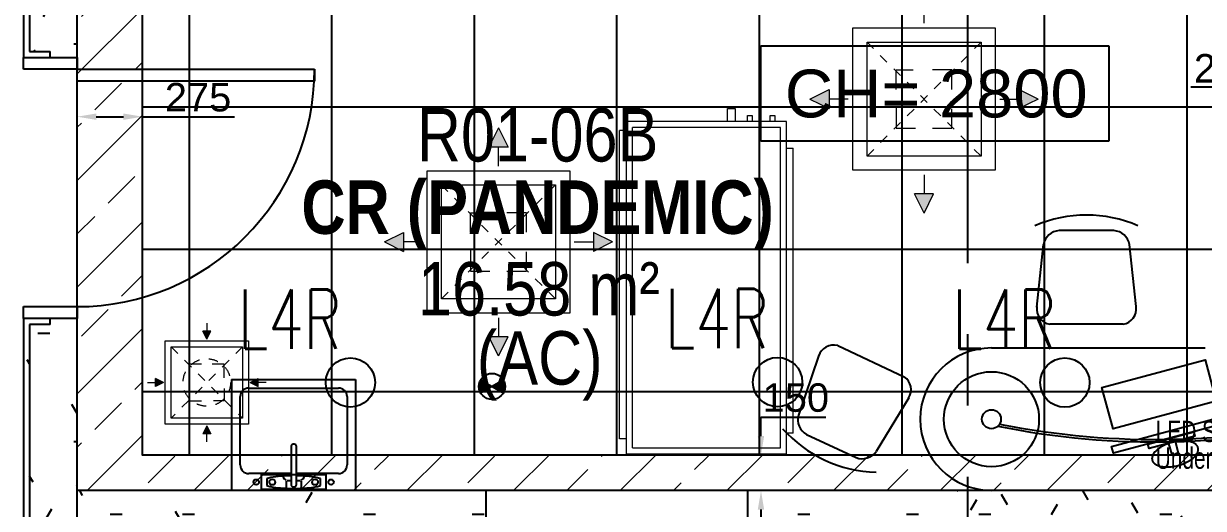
# Model space of a CAD drawing. Header units: millimetres. Extents: x -92759 to 184353, y -15225 to 86714.
# Drawn here: x -64508 to -59541, y 34466 to 36509 of the extents above; entities that cross this region are included whole.
import ezdxf

# ---------------------------------------------------------------- set-up
doc = ezdxf.new("R2010")
doc.units = ezdxf.units.MM
for name, pattern in [('Aligning Line', [3.2004, 1.6002, -1.6002]), ('HIDDEN', [0.375, 0.25, -0.125]), ('IDA - Grid Line', [2100, 1200, -300, 300, -300])]:
    doc.linetypes.add(name, pattern=pattern)
doc.layers.get('Defpoints').update_dxf_attribs({"color": 8})
for name, color, linetype in [('0-1', 9, 'Continuous'), ('0-Motion Sensor', 1, 'Continuous'), ('A-_DOOR----_E', 8, 'Continuous'), ('A-_ROOMNAME_A', 8, 'Continuous'), ('A-_WALL----_E', 8, 'Continuous'), ('A-_WALL----_H', 8, 'Continuous'), ('A-_WALL----_H-1', 9, 'Continuous'), ('A-_WALLPRTN_E', 8, 'Continuous'), ('A-PATT-CONC', 8, 'Continuous'), ('AAG_Dimension', 7, 'Continuous'), ('E-_LITG _ CKT -DB', 1, 'HIDDEN'), ('E-legend', 1, 'Continuous'), ('HF', 7, 'Continuous'), ('HF Text', 7, 'Continuous'), ('M-ACMV_FCU', 5, 'Continuous')]:
    doc.layers.add(name, color=color, linetype=linetype)
for name, color, linetype, true_color in [('1599_FURN_RHH_BLK8 _NEW__1ST STY_dwg _2_-1', 7, 'Continuous', 0xaaaaaa), ('A-_DETA----_E-6', 7, 'Continuous', 0x969696), ('A-_FURN--3', 7, 'Continuous', 0xaaaaaa), ('A-_FURN--4', 7, 'Continuous', 0xaaaaaa), ('S-_ANOTGRID_E-1', 9, 'IDA - Grid Line', 0x808080)]:
    doc.layers.add(name, color=color, linetype=linetype, true_color=true_color)
for name, color, linetype, lineweight in [('HFI 9MM FPB', 94, 'Continuous', 5), ('M-ACMV_FCU--PFCU', 86, 'Continuous', 25), ('M-ACMV_SAD', 5, 'Continuous', 18), ('M-ACMV_SAG', 5, 'Continuous', 25)]:
    doc.layers.add(name, color=color, linetype=linetype, lineweight=lineweight)
doc.layers.add('M-ACMV_EAG', color=7, linetype='Continuous', lineweight=25, true_color=0x999900)
doc.styles.add('Arial', font='arial.ttf')
doc.styles.add('Arial Narrow_2', font='ARIALN.TTF', dxfattribs={"height": 225})
doc.styles.add('Arial Narrow_B_1', font='ARIALNB.TTF', dxfattribs={"height": 300})
doc.styles.add('Arial_4', font='arial.ttf', dxfattribs={"height": 1.8})
doc.styles.add('Simplex', font='simplex_.ttf', dxfattribs={"width": 0.7, "height": 450})
doc.styles.get("Standard").update_dxf_attribs({"font": 'arial.ttf'})
doc.dimstyles.get("Standard").update_dxf_attribs({"dimtxt": 0.18, "dimasz": 0.18, "dimexe": 0.18, "dimexo": 0.0625, "dimgap": 0.09, "dimtad": 0, "dimtih": 1, "dimtoh": 1, "dimdec": 4, "dimzin": 0, "dimdsep": 46, "dimtxsty": 'Standard', "dimcen": 0.09, "dimadec": 0, "dimazin": 0, "dimtfac": 1, "dimtdec": 4, "dimtofl": 0, "dimtmove": 0, "dimatfit": 3, "dimfxl": 1, "dimtolj": 1, "dimtzin": 0, "dimarcsym": 0})
pattern_1 = [(0, (-11870.95, 40538.29), (609.6, 152.4), [50.292, -406.908, 50.292, -406.908, -2438.4]), (0, (-11870.95, 40538.29), (609.6, 152.4), [-914.4, 50.292, -864.108, 50.292, -406.908, -1066.8]), (0, (-11870.95, 40538.29), (609.6, 152.4), [-2286, 50.292, -254.508, 50.292, -711.708]), (120, (-11642.35, 40614.49), (-436.78227, 451.7291), [50.292, -406.908, 50.292, -406.908, -2438.4]), (120, (-11642.35, 40614.49), (-436.78227, 451.7291), [-914.4, 50.292, -864.108, 50.292, -406.908, -1066.8]), (120, (-11642.35, 40614.49), (-436.78227, 451.7291), [-2286, 50.292, -254.508, 50.292, -711.708]), (240, (-11566.15, 40919.29), (-172.81773, -604.1291), [50.292, -406.908, 50.292, -406.908, -2438.4]), (240, (-11566.15, 40919.29), (-172.81773, -604.1291), [-914.4, 50.292, -864.108, 50.292, -406.908, -1066.8]), (240, (-11566.15, 40919.29), (-172.81773, -604.1291), [-2286, 50.292, -254.508, 50.292, -711.708])]

# ---------------------------------------------------------------- blocks, each defined once
blk = doc.blocks.new('IDA - F - Single - Swing1 - 1100L X 2200H -TD-03-10510373-BLK8_RHH_1ST STOREY PLAN')
at = {"layer": 'A-_DOOR----_E'}
for p, q in [((-550, 112.5), (-500, 112.5)), ((-500, 112.5), (-500, -112.5)), ((500, 112.5), (550, 112.5)), ((500, -112.5), (500, 112.5)), ((-500, -112.5), (-550, -112.5)), ((450, -112.5), (500, -112.5)), ((450, -1112.5), (450, -112.5)), ((500, -112.5), (500, -1112.5)), ((550, -112.5), (500, -112.5)), ((500, -1112.5), (450, -1112.5))]:
    blk.add_line(p, q, dxfattribs=at)
blk.add_arc((500, -112.5), 1000, 180, 270, dxfattribs=at)
blk = doc.blocks.new('1599_FURN_RHH_BLK8 _NEW__1ST STY_dwg _2_-10346281-BLK8_RHH_1ST STOREY PLAN')
at = {"layer": 'A-_DETA----_E-6'}
for p, q in [((-28154.1, -44332), (-27632.1, -44332)), ((-28154.1, -44332), (-28154.1, -44800)), ((-27632.1, -44332), (-27632.1, -44800)), ((-28118.1, -44692), (-28118.1, -44404)), ((-28082.1, -44368), (-27704.1, -44368)), ((-27668.1, -44404), (-27668.1, -44692)), ((-27890.6, -44604.4), (-27895.1, -44604.4)), ((-27904.1, -44613.4), (-27904.1, -44775.4)), ((-27881.6, -44775.4), (-27881.6, -44613.4)), ((-27904.1, -44728), (-28082.1, -44728)), ((-28028.1, -44795.5), (-28028.1, -44732.5)), ((-28028.1, -44732.5), (-27758.1, -44732.5)), ((-28005.6, -44749.5), (-28005.6, -44778.5)), ((-27704.1, -44728), (-27881.6, -44728)), ((-27780.6, -44778.5), (-27780.6, -44749.5)), ((-27758.1, -44732.5), (-27758.1, -44795.5)), ((-27632.1, -44800), (-28154.1, -44800)), ((-27758.1, -44795.5), (-28028.1, -44795.5)), ((-27924.3, -44760.3), (-27924.3, -44786.2)), ((-27922.4, -44757.9), (-27904.1, -44757.9)), ((-27895.1, -44784.4), (-27890.6, -44784.4)), ((-27881.3, -44757.9), (-27863.9, -44757.9)), ((-27861.9, -44760.3), (-27861.9, -44786.2))]:
    blk.add_line(p, q, dxfattribs=at)
for centre, radius in [((-28050.6, -44764), 11.4), ((-27983.1, -44764), 12.3), ((-27803.1, -44764), 12.3), ((-27735.6, -44764), 11.4)]:
    blk.add_circle(centre, radius, dxfattribs=at)
for centre, radius, start, end in [((-28082.1, -44404), 36, 90, 180), ((-27704.1, -44404), 36, 0, 90), ((-27895.1, -44613.4), 9, 90, 180), ((-27890.6, -44613.4), 9, 0, 90), ((-28082.1, -44692), 36, 180, 270), ((-27704.1, -44692), 36, 270, 0), ((-27959.9, -44889.7), 147.4, 101.1975, 108.0457), ((-27919.9, -45091.9), 353.6, 94.6876, 101.1975), ((-27893.1, -45418.8), 681.5, 90.9213, 94.6876), ((-27913.1, -44733.8), 25.7, 198.0147, 241.5587), ((-27893.1, -45418.8), 681.5, 85.3124, 89.0296), ((-27873.1, -44733.8), 25.7, 298.4413, 341.9853), ((-27866.3, -45091.9), 353.6, 78.8025, 85.3124), ((-27826.3, -44889.7), 147.4, 71.9543, 78.8025), ((-27959.9, -44638.3), 147.4, 251.9543, 258.8025), ((-27919.9, -44436.1), 353.6, 258.8025, 265.3124), ((-27893.1, -44109.2), 681.5, 265.3124, 270), ((-27895.1, -44775.4), 9, 180, 270), ((-27893.1, -44109.2), 681.5, 270, 274.6876), ((-27890.6, -44775.4), 9, 270, 0), ((-27866.3, -44436.1), 353.6, 274.6876, 281.1975), ((-27826.3, -44638.3), 147.4, 281.1975, 288.0457)]:
    blk.add_arc(centre, radius, start, end, dxfattribs=at)
at = {"layer": 'A-_FURN--3', "flags": 128}
blk.add_lwpolyline([(-24008.5, -44422.9), (-24443.2, -44539.4), (-24489.8, -44365.5), (-24055.1, -44249.1)], close=True, dxfattribs=at)
at = {"layer": 'A-_FURN--3'}
for radius in [200, 40]:
    blk.add_circle((-24955.1, -44499.1), radius, dxfattribs=at)
for centre, radius, start, end in [((-24266.5, -41277), 3317.9, 258.5022, 284.1546), ((-24263.1, -41187), 3397.5, 258.8326, 283.7582)]:
    blk.add_arc(centre, radius, start, end, dxfattribs=at)
at = {"layer": 'A-_FURN--4'}
for p, q in [((-24440.1, -43704.7), (-24670.1, -43704.7)), ((-24764.2, -44026.7), (-24736, -43763.6)), ((-24346.2, -44024.8), (-24374.2, -43763.6)), ((-24400.4, -44099.1), (-24709.8, -44099.1)), ((-25602.5, -44189.2), (-25322.1, -44320)), ((-24955.1, -44199.1), (-24055.1, -44199.1)), ((-25683.1, -44233.7), (-25768.1, -44482.2)), ((-25303.4, -44408.6), (-25440.2, -44635.1)), ((-25733.2, -44563.5), (-25524.8, -44660.7)), ((-24055.1, -44799.1), (-24955.1, -44799.1))]:
    blk.add_line(p, q, dxfattribs=at)
at = {"layer": 'A-_FURN--4', "flags": 128}
for points in [[(-23966.2, -44484.1), (-23958.5, -44513.1), (-24441.4, -44642.5), (-24449.2, -44613.5)], [(-24103.4, -44551.9), (-24098.2, -44571.2), (-24291.4, -44623), (-24296.6, -44603.6)], [(-24167.4, -44641.5), (-24180.3, -44593.2), (-24209.3, -44601), (-24196.3, -44649.3)]]:
    blk.add_lwpolyline(points, close=True, dxfattribs=at)
at = {"layer": 'A-_FURN--4'}
for centre, radius, start, end in [((-24555.2, -44186.8), 547.7, 66.6649, 113.3351), ((-24665.5, -43776.1), 71.6, 93.695, 169.8843), ((-24444.7, -43776.1), 71.6, 10.1157, 86.305), ((-24698.9, -44034.2), 65.8, 171.7351, 260.4846), ((-24411.3, -44034.2), 65.8, 279.5154, 8.2649), ((-25620.1, -44252.6), 65.8, 74.5154, 163.2649), ((-24955.1, -44499.1), 300, 90, 270), ((-25359.4, -44374.2), 65.8, 326.7351, 55.4846), ((-25698.9, -44500.6), 71.6, 165.1157, 241.305), ((-25425.2, -44175.1), 547.7, 221.6649, 268.3351), ((-25498.8, -44593.9), 71.6, 248.695, 324.8843)]:
    blk.add_arc(centre, radius, start, end, dxfattribs=at)
for points in [[(-24194.8, -44597.1), (-24291.4, -44623), (-24278.4, -44671.3)], [(-24085.3, -44619.5), (-24098.2, -44571.2), (-24194.8, -44597.1)], [(-24168.9, -44693.7), (-24072.3, -44667.8), (-24085.3, -44619.5)], [(-24278.4, -44671.3), (-24265.5, -44719.6), (-24168.9, -44693.7)]]:
    blk.add_rational_spline(points, [1, 0.707106781187, 1], degree=2, dxfattribs=at)
blk = doc.blocks.new('A$Cb2bf8f38')
at = {"layer": 'A-_WALL----_H'}
h = blk.add_hatch(dxfattribs=at)
h.set_pattern_fill('FP_3', color=256, style=0, pattern_type=2)
h.set_pattern_definition([(0, (-11870.95, 40538.3), (1219.2, 304.8), [50.292, -864.108, 50.292, -864.108, -4876.8]), (0, (-11870.95, 40538.3), (1219.2, 304.8), [-1828.8, 50.292, -1778.508, 50.292, -864.108, -2133.6]), (0, (-11870.95, 40538.3), (1219.2, 304.8), [-4572, 50.292, -559.308, 50.292, -1473.708]), (120, (-11413.75, 40690.7), (-873.5645, 903.4582), [50.292, -864.108, 50.292, -864.108, -4876.8]), (120, (-11413.75, 40690.7), (-873.5645, 903.4582), [-1828.8, 50.292, -1778.508, 50.292, -864.108, -2133.6]), (120, (-11413.75, 40690.7), (-873.5645, 903.4582), [-4572, 50.292, -559.308, 50.292, -1473.708]), (240, (-11261.35, 41300.3), (-345.6355, -1208.2582), [50.292, -864.108, 50.292, -864.108, -4876.8]), (240, (-11261.35, 41300.3), (-345.6355, -1208.2582), [-1828.8, 50.292, -1778.508, 50.292, -864.108, -2133.6]), (240, (-11261.35, 41300.3), (-345.6355, -1208.2582), [-4572, 50.292, -559.308, 50.292, -1473.708])])
h.paths.add_polyline_path([(-21550, -2400), (-21550, -2200), (-21462.5, -2200), (-21462.5, -2175), (-21575, -2175), (-21575, -2400)])
h.paths.add_polyline_path([(-21575, -575), (-21462.5, -575), (-21462.5, -550), (-21550, -550), (-21550, -325), (-21462.5, -325), (-21462.5, -300), (-21575, -300)])
h.paths.add_polyline_path([(-21575, 800), (-21462.5, 800), (-21462.5, 825), (-21550, 825), (-21550, 2700), (-21462.5, 2700), (-21462.5, 2725), (-21575, 2725)])
h.paths.add_polyline_path([(-21575, 3825), (-21462.5, 3825), (-21462.5, 3850), (-21550, 3850), (-21550, 5125), (-21575, 5125)])
at = {"layer": 'A-_WALL----_H-1'}
h = blk.add_hatch(dxfattribs=at)
h.set_pattern_fill('FP_1', color=256, style=0, pattern_type=2)
h.set_pattern_definition(pattern_1)
h.paths.add_polyline_path([(-21462.5, -2200), (-21350, -2200), (-21350, -2175), (-21462.5, -2175)])
h.paths.add_polyline_path([(-21462.5, -575), (-21350, -575), (-21350, -300), (-21462.5, -300), (-21462.5, -325), (-21550, -325), (-21550, -550), (-21462.5, -550)])
h.paths.add_polyline_path([(-21462.5, 800), (-21350, 800), (-21350, 2725), (-21462.5, 2725), (-21462.5, 2700), (-21550, 2700), (-21550, 825), (-21462.5, 825)])
h.paths.add_polyline_path([(-21350, 3825), (-21350, 5150), (-21550, 5150), (-21550, 3850), (-21462.5, 3850), (-21462.5, 3825)])
h = blk.add_hatch(dxfattribs=at)
h.set_pattern_fill('FP_1', color=256, style=0, pattern_type=2)
h.set_pattern_definition(pattern_1)
h.paths.add_polyline_path([(-16000, 1850), (-16000, 2000), (-18527, 2000), (-18527, 1850), (-16500, 1850)])
h.paths.add_polyline_path([(-19627, 1850), (-19627, 2000), (-21350, 2000), (-21350, 1850), (-20546.6, 1850)])
at = {"layer": 'A-_DETA----_E-6'}
for p, q in [((-20699, 2468), (-20177, 2468)), ((-20699, 2468), (-20699, 2000)), ((-20177, 2468), (-20177, 2000)), ((-20663, 2108), (-20663, 2396)), ((-20627, 2432), (-20249, 2432)), ((-20213, 2396), (-20213, 2108)), ((-20449, 2186.6), (-20449, 2024.6)), ((-20435.5, 2195.6), (-20440, 2195.6)), ((-20426.5, 2024.6), (-20426.5, 2186.6)), ((-20449, 2072), (-20627, 2072)), ((-20573, 2004.5), (-20573, 2067.5)), ((-20573, 2067.5), (-20303, 2067.5)), ((-20550.5, 2050.5), (-20550.5, 2021.5)), ((-20469.2, 2039.7), (-20469.2, 2013.8)), ((-20467.3, 2042.1), (-20449, 2042.1)), ((-20249, 2072), (-20426.5, 2072)), ((-20426.2, 2042.1), (-20408.8, 2042.1)), ((-20406.8, 2039.7), (-20406.8, 2013.8)), ((-20325.5, 2021.5), (-20325.5, 2050.5)), ((-20303, 2067.5), (-20303, 2004.5)), ((-20177, 2000), (-20699, 2000)), ((-20303, 2004.5), (-20573, 2004.5)), ((-20440, 2015.6), (-20435.5, 2015.6))]:
    blk.add_line(p, q, dxfattribs=at)
for centre, radius in [((-20595.5, 2036), 11.4), ((-20528, 2036), 12.3), ((-20348, 2036), 12.3), ((-20280.5, 2036), 11.4)]:
    blk.add_circle(centre, radius, dxfattribs=at)
for centre, radius, start, end in [((-20627, 2396), 36, 90, 180), ((-20249, 2396), 36, 0, 90), ((-20440, 2186.6), 9, 90, 180), ((-20435.5, 2186.6), 9, 0, 90), ((-20627, 2108), 36, 180, 270), ((-20249, 2108), 36, 270, 0), ((-20504.8, 1910.3), 147.4, 101.1975, 108.0457), ((-20464.8, 1708.1), 353.6, 94.6876, 101.1975), ((-20438, 1381.2), 681.5, 90.9213, 94.6876), ((-20458, 2066.2), 25.7, 198.0147, 241.5587), ((-20438, 1381.2), 681.5, 85.3124, 89.0296), ((-20418, 2066.2), 25.7, 298.4413, 341.9853), ((-20411.2, 1708.1), 353.6, 78.8025, 85.3124), ((-20371.2, 1910.3), 147.4, 71.9543, 78.8025), ((-20504.8, 2161.7), 147.4, 251.9543, 258.8025), ((-20464.8, 2363.9), 353.6, 258.8025, 265.3124), ((-20438, 2690.8), 681.5, 265.3124, 270), ((-20440, 2024.6), 9, 180, 270), ((-20438, 2690.8), 681.5, 270, 274.6876), ((-20435.5, 2024.6), 9, 270, 0), ((-20411.2, 2363.9), 353.6, 274.6876, 281.1975), ((-20371.2, 2161.7), 147.4, 281.1975, 288.0457)]:
    blk.add_arc(centre, radius, start, end, dxfattribs=at)
at = {"layer": 'A-_WALL----_E'}
for p, q in [((-21575, 5125), (-21575, 3825)), ((-21550, 5150), (-21550, 3850)), ((-21350, 3825), (-21350, 5150)), ((-21575, 3825), (-21350, 3825)), ((-21550, 3850), (-21462.5, 3850)), ((-21462.5, 3825), (-21462.5, 3850)), ((-21575, 2725), (-21575, 800)), ((-21350, 2725), (-21575, 2725)), ((-21550, 2700), (-21550, 825)), ((-21462.5, 2700), (-21550, 2700)), ((-21462.5, 2700), (-21462.5, 2725)), ((-21350, 800), (-21350, 2725))]:
    blk.add_line(p, q, dxfattribs=at)
at = {"layer": 'A-_WALLPRTN_E'}
for p, q in [((-19627, 2000), (-21350, 2000)), ((-19627, 1850), (-19627, 2000)), ((-16000, 2000), (-18527, 2000)), ((-18527, 2000), (-18527, 1850))]:
    blk.add_line(p, q, dxfattribs=at)
at = {"layer": 'S-_ANOTGRID_E-1'}
blk.add_line((-17600, -20141.4), (-17600, 53272.8), dxfattribs=at)
at = {"layer": '1599_FURN_RHH_BLK8 _NEW__1ST STY_dwg _2_-1'}
blk.add_blockref('1599_FURN_RHH_BLK8 _NEW__1ST STY_dwg _2_-10346281-BLK8_RHH_1ST STOREY PLAN', (7455.1, 46800), dxfattribs=at)
at = {"layer": 'A-_DOOR----_E', "rotation": 89.99999999999991}
blk.add_blockref('IDA - F - Single - Swing1 - 1100L X 2200H -TD-03-10510373-BLK8_RHH_1ST STOREY PLAN', (-21462.5, 3275), dxfattribs=at)
at = {"layer": 'A-_ROOMNAME_A', "char_height": 225, "attachment_point": 1}
for s, insert, width, style in [('R01-06B', (-19919.4, 3611.6), 1274.683, 'Arial Narrow_2'), ('CR (PANDEMIC)', (-20405.4, 3306.8), 2453.164, 'Arial Narrow_B_1'), ('16.58 m²', (-19914.1, 2962.8), 1262.658, 'Arial Narrow_2'), ('(AC)', (-19666.6, 2671.7), 661.392, 'Arial Narrow_2')]:
    blk.add_mtext(s, dxfattribs=dict(at, insert=insert, width=width, style=style))
blk = doc.blocks.new('*D564')
at = {"layer": 'AAG_Dimension', "color": 0, "lineweight": -2, "transparency": 16777216}
for p, q in [((-6599.4, 461691.7), (-6599.4, 461771.7)), ((-6599.4, 461771.7), (-6326, 461771.7)), ((-6564.6, 461611.7), (-6599.6, 461611.7)), ((-6564.6, 461461.7), (-6599.6, 461461.7)), ((-6599.4, 461381.7), (-6599.4, 461301.7))]:
    blk.add_line(p, q, dxfattribs=at)
at = {"layer": 'AAG_Dimension', "color": 0, "transparency": 16777216}
for points in [[(-6612.8, 461691.7), (-6586.1, 461691.7), (-6599.4, 461611.7)], [(-6612.8, 461381.7), (-6586.1, 461381.7), (-6599.4, 461461.7)]]:
    blk.add_solid(points, dxfattribs=at)
at = {"layer": 'Defpoints', "color": 0, "transparency": 16777216}
for p in [(-6599.4, 461611.7), (-6564.5, 461611.7), (-6564.5, 461461.7)]:
    blk.add_point(p, dxfattribs=at)
at = {"layer": 'AAG_Dimension', "color": 152, "true_color": 0x2776bb, "transparency": 16777216, "insert": (-6452.7, 461853), "char_height": 120, "attachment_point": 5, "style": 'Arial'}
blk.add_mtext('\\A1;150', dxfattribs=at)
blk = doc.blocks.new('*D565')
at = {"layer": 'AAG_Dimension', "color": 0, "lineweight": -2, "transparency": 16777216}
for p, q in [((-9478.3, 463037.1), (-9478.3, 463037.2)), ((-9398.3, 463037), (-9283.5, 463037)), ((-9203.5, 463037.1), (-9203.5, 463037.2)), ((-9203.5, 463037), (-8815.5, 463037))]:
    blk.add_line(p, q, dxfattribs=at)
at = {"layer": 'AAG_Dimension', "color": 0, "transparency": 16777216}
for points in [[(-9398.3, 463050.4), (-9398.3, 463023.7), (-9478.3, 463037)], [(-9283.5, 463050.4), (-9283.5, 463023.7), (-9203.5, 463037)]]:
    blk.add_solid(points, dxfattribs=at)
at = {"layer": 'Defpoints', "color": 0, "transparency": 16777216}
for p in [(-9478.3, 463037), (-9203.5, 463037), (-9203.5, 463037)]:
    blk.add_point(p, dxfattribs=at)
at = {"layer": 'AAG_Dimension', "color": 152, "true_color": 0x2776bb, "transparency": 16777216, "insert": (-8969.5, 463118.3), "char_height": 120, "attachment_point": 5, "style": 'Arial'}
blk.add_mtext('\\A1;275', dxfattribs=at)
blk = doc.blocks.new('*D566')
at = {"layer": 'AAG_Dimension', "color": 0, "lineweight": -2, "transparency": 16777216}
for p, q in [((-4403.5, 463160.8), (-4790.2, 463160.8)), ((-4403.5, 463160.8), (-4403.5, 463161)), ((-4209, 463160.8), (-4323.5, 463160.8)), ((-4129, 463160.8), (-4129, 463161))]:
    blk.add_line(p, q, dxfattribs=at)
at = {"layer": 'AAG_Dimension', "color": 0, "transparency": 16777216}
for points in [[(-4323.5, 463174.1), (-4323.5, 463147.4), (-4403.5, 463160.8)], [(-4209, 463174.1), (-4209, 463147.4), (-4129, 463160.8)]]:
    blk.add_solid(points, dxfattribs=at)
at = {"layer": 'Defpoints', "color": 0, "transparency": 16777216}
for p in [(-4403.5, 463160.8), (-4403.5, 463160.8), (-4129, 463160.8)]:
    blk.add_point(p, dxfattribs=at)
at = {"layer": 'AAG_Dimension', "color": 152, "true_color": 0x2776bb, "transparency": 16777216, "insert": (-4636.9, 463241), "char_height": 120, "attachment_point": 5, "style": 'Arial'}
blk.add_mtext('\\A1;274', dxfattribs=at)
blk = doc.blocks.new('A$C020d881d')
at = {"layer": 'E-legend', "lineweight": 25}
blk.add_circle((818.7, 172), 103.8, dxfattribs=at)
at = {"layer": 'E-legend', "lineweight": 25, "style": 'Simplex', "width": 0.7}
blk.add_text('L4R', height=250, dxfattribs=at).set_placement((345.2, 314.3))
blk = doc.blocks.new('Motion Sensor')
at = {"layer": 'E-legend', "lineweight": 25}
h = blk.add_hatch(color=256, dxfattribs=at)
h.dxf.hatch_style = 1
h.paths.add_polyline_path([(10021, -17121.6), (9973.3, -17094.1, 0.131652), (9965.9, -17121.6, 0.131652), (9973.3, -17149.1)])
h = blk.add_hatch(color=256, dxfattribs=at)
h.dxf.hatch_style = 1
h.paths.add_polyline_path([(10068.6, -17094.1), (10021, -17121.6), (10068.6, -17149.1, 0.131652), (10076, -17121.6, 0.131652)])
for p, q in [((9973.3, -17094.1), (10068.6, -17149.1)), ((9973.3, -17149.1), (10068.6, -17094.1))]:
    blk.add_line(p, q, dxfattribs=at)
blk.add_circle((10021, -17121.6), 55, dxfattribs=at)
blk = doc.blocks.new('EL_B8_L1_R4')
at = {"layer": '0-Motion Sensor'}
blk.add_blockref('Motion Sensor', (-18831.1, -20997.7), dxfattribs=at)
at = {"layer": 'E-_LITG _ CKT -DB', "ltscale": 0.5}
for p in [(-10224.9, -38275), (-8426.3, -38273.2), (-7216.8, -38275.3)]:
    blk.add_blockref('A$C020d881d', p, dxfattribs=at)
at = {"color": 1, "linetype": 'HIDDEN', "ltscale": 40, "style": 'Arial', "width": 0.7}
for s, p in [('LED Strip Light', (-6015.9, -38354.2)), ('Under Cabinet', (-6015.9, -38466.5))]:
    blk.add_text(s, height=90, rotation=0.0627, dxfattribs=at).set_placement(p)
blk = doc.blocks.new('A$Ccf37d9f4')
at = {"layer": 'A-PATT-CONC', "ltscale": 100}
h = blk.add_hatch(color=5, dxfattribs=at)
h.dxf.hatch_style = 1
h.paths.add_polyline_path([(0, 480.4), (-40.3, 399.8), (40.3, 399.8)])
h = blk.add_hatch(color=5, dxfattribs=at)
h.dxf.hatch_style = 1
h.paths.add_polyline_path([(-399.8, 40.3), (-480.4, 0), (-399.8, -40.3)])
h = blk.add_hatch(color=5, dxfattribs=at)
h.dxf.hatch_style = 1
h.paths.add_polyline_path([(399.8, -40.3), (480.4, 0), (399.8, 40.3)])
h = blk.add_hatch(color=5, dxfattribs=at)
h.dxf.hatch_style = 1
h.paths.add_polyline_path([(40.3, -399.8), (-40.3, -399.8), (0, -480.4)])
at = {"layer": 'M-ACMV_SAD', "color": 5, "lineweight": 0}
for p, q in [((0, 480.4), (-40.3, 399.8)), ((0, 480.4), (40.3, 399.8)), ((-40.3, 399.8), (40.3, 399.8)), ((-480.4, 0), (-399.8, 40.3)), ((-480.4, 0), (-399.8, -40.3)), ((-399.8, -40.3), (-399.8, 40.3)), ((399.8, -40.3), (399.8, 40.3)), ((480.4, 0), (399.8, 40.3)), ((480.4, 0), (399.8, -40.3))]:
    blk.add_line(p, q, dxfattribs=at)
at = {"layer": 'M-ACMV_SAD', "lineweight": 0}
for p, q in [((0, 319.2), (0, 399.8)), ((-319.2, 0), (-399.8, 0)), ((319.2, 0), (399.8, 0)), ((0, -319.2), (0, -399.8)), ((-40.3, -399.8), (40.3, -399.8)), ((0, -480.4), (-40.3, -399.8)), ((0, -480.4), (40.3, -399.8))]:
    blk.add_line(p, q, dxfattribs=at)
at = {"layer": 'M-ACMV_SAD', "linetype": 'Aligning Line', "ltscale": 25}
for p, q in [((-240, 240), (240, -240)), ((240, 240), (-240, -240))]:
    blk.add_line(p, q, dxfattribs=at)
at = {"layer": 'M-ACMV_SAD'}
for points in [[(-300, 300), (300, 300), (300, -300), (-300, -300)], [(-240, 240), (240, 240), (240, -240), (-240, -240)]]:
    blk.add_lwpolyline(points, close=True, dxfattribs=at)
at = {"layer": 'M-ACMV_SAD', "lineweight": 0}
for points in [[(-35.8, 122.9), (-117.8, 122.9), (-117.8, 41)], [(117.8, 30.7), (117.8, 122.9), (35.8, 122.9)], [(-117.8, -41), (-117.8, -122.9), (-35.8, -122.9)], [(117.8, -41), (117.8, -122.9), (46.1, -122.9)]]:
    blk.add_lwpolyline(points, dxfattribs=at)
blk = doc.blocks.new('A$C3cf6f2ed')
at = {"layer": 'M-ACMV_EAG', "lineweight": 5}
h = blk.add_hatch(color=256, dxfattribs=at)
h.dxf.hatch_style = 1
h.paths.add_polyline_path([(300.3, 483.3), (317.1, 516.9), (283.5, 516.9)])
h = blk.add_hatch(color=256, dxfattribs=at)
h.dxf.hatch_style = 1
h.paths.add_polyline_path([(117.3, 300.3), (83.7, 283.5), (83.7, 317.1)])
h = blk.add_hatch(color=256, dxfattribs=at)
h.dxf.hatch_style = 1
h.paths.add_polyline_path([(483.3, 300.3), (516.9, 283.5), (516.9, 317.1)])
h = blk.add_hatch(color=256, dxfattribs=at)
h.dxf.hatch_style = 1
h.paths.add_polyline_path([(300.3, 117.3), (317.1, 83.7), (283.5, 83.7)])
for p, q in [((300.3, 550.5), (300.3, 516.9)), ((317.1, 516.9), (283.5, 516.9)), ((300.3, 483.3), (283.5, 516.9)), ((317.1, 516.9), (283.5, 516.9)), ((300.3, 483.3), (317.1, 516.9)), ((50.1, 300.3), (83.7, 300.3)), ((83.7, 283.5), (83.7, 317.1)), ((117.3, 300.3), (83.7, 317.1)), ((83.7, 283.5), (83.7, 317.1)), ((117.3, 300.3), (83.7, 283.5)), ((483.3, 300.3), (516.9, 317.1)), ((483.3, 300.3), (516.9, 283.5)), ((516.9, 283.5), (516.9, 317.1)), ((516.9, 283.5), (516.9, 317.1)), ((550.5, 300.3), (516.9, 300.3)), ((300.3, 117.3), (283.5, 83.7)), ((300.3, 117.3), (317.1, 83.7)), ((317.1, 83.7), (283.5, 83.7)), ((317.1, 83.7), (283.5, 83.7)), ((300.3, 50.1), (300.3, 83.7))]:
    blk.add_line(p, q, dxfattribs=at)
at = {"layer": 'M-ACMV_EAG', "linetype": 'Aligning Line', "lineweight": 5, "ltscale": 25}
for p, q in [((150.3, 450.3), (450.3, 150.3)), ((450.3, 450.3), (150.3, 150.3))]:
    blk.add_line(p, q, dxfattribs=at)
at = {"layer": 'M-ACMV_EAG', "lineweight": 5}
for points in [[(125.3, 475.3), (475.3, 475.3), (475.3, 125.3), (125.3, 125.3)], [(150.3, 450.3), (450.3, 450.3), (450.3, 150.3), (150.3, 150.3)]]:
    blk.add_lwpolyline(points, close=True, dxfattribs=at)
for points in [[(277.9, 377.1), (226.7, 377.1), (226.7, 325.9)], [(373.9, 319.5), (373.9, 377.1), (322.7, 377.1)], [(226.7, 274.7), (226.7, 223.5), (277.9, 223.5)], [(373.9, 274.7), (373.9, 223.5), (329.1, 223.5)]]:
    blk.add_lwpolyline(points, dxfattribs=at)
at = {"layer": 'M-ACMV_EAG', "linetype": 'Aligning Line', "lineweight": 5, "ltscale": 25}
blk.add_circle((300.3, 300.3), 100, dxfattribs=at)
blk = doc.blocks.new('A$C7a86ca6c')
at = {"layer": 'M-ACMV_FCU', "lineweight": 5}
for p, q in [((-276.9, 712.2), (-276.9, 767)), ((-276.9, 767), (-244.7, 767)), ((-244.7, 767), (-244.7, 712.2)), ((-702, -687.7), (-702, 712.3)), ((-29, 712.3), (-702, 712.3)), ((-244.7, 712.2), (-276.9, 712.2)), ((-244.7, 712.2), (-276.9, 712.2)), ((-192.9, 712.2), (-192.9, 738.2)), ((-192.9, 738.2), (-172.8, 738.2)), ((-172.8, 712.2), (-192.9, 712.2)), ((-172.8, 738.2), (-172.8, 712.2)), ((-97.9, 712.2), (-97.9, 738)), ((-97.9, 738), (-77.8, 738)), ((-77.8, 712.2), (-97.9, 712.2)), ((-77.8, 738), (-77.8, 712.2)), ((-29, -687.7), (-29, 712.3)), ((-702, 675.1), (-732, 675.1)), ((-732, -624.9), (-732, 675.1)), ((-677, -662.7), (-677, 687.3)), ((-54, 687.3), (-677, 687.3)), ((-54, -662.7), (-54, 687.3)), ((-28.9, 600), (0, 600)), ((0, -600), (0, 600)), ((0, -600), (0, 600)), ((-702, -624.9), (-732, -624.9)), ((0, -600), (-29, -600)), ((-702, -687.7), (-29, -687.7)), ((-677, -662.7), (-54, -662.7))]:
    blk.add_line(p, q, dxfattribs=at)
blk = doc.blocks.new('ACMV_B8L1_R9')
at = {"layer": 'M-ACMV_EAG', "linetype": 'Aligning Line', "lineweight": 5, "ltscale": 25}
blk.add_blockref('A$C3cf6f2ed', (225766.1, -75258.1), dxfattribs=at)
at = {"layer": 'M-ACMV_FCU--PFCU'}
blk.add_blockref('A$C7a86ca6c', (228535.5, -74571), dxfattribs=at)
at = {"layer": 'M-ACMV_SAG', "rotation": 180}
for p in [(229086, -73763.9), (227294.2, -74365.7)]:
    blk.add_blockref('A$Ccf37d9f4', p, dxfattribs=at)
blk = doc.blocks.new('RCP_B8L1')
at = {"layer": 'A-PATT-CONC'}
h = blk.add_hatch(dxfattribs=at)
h.set_pattern_fill('ANSI37', color=256, scale=189, angle=45)
h.set_pattern_definition([(90, (-9203.55, 464011.7), (-600.075, 0), []), (180, (-9203.55, 464011.7), (-6e-14, -600.075), [])])
h.paths.add_polyline_path([(-9203.54966, 464011.70959), (-4403.54966, 464011.70959), (-4403.54966, 461611.70959), (-9203.54966, 461611.70959)])
at = {"layer": 'HFI 9MM FPB'}
h = blk.add_hatch(dxfattribs=at)
h.set_pattern_fill('ANSI33', color=256, scale=50)
h.paths.add_polyline_path([(-9478.34152, 464611.70958), (-6029.04966, 464611.70958), (-6029.04966, 464161.70958), (-5429.04966, 464161.70958), (-5429.05312, 464612.45119), (-4129.04966, 464612.45119), (-4129.04966, 461462.37701), (-9478.34152, 461462.37701)])
h.paths.add_polyline_path([(-9203.54966, 464011.70959), (-4403.54966, 464011.70959), (-4403.54966, 461611.70959), (-9203.54966, 461611.70959)], flags=16)
at = {"layer": 'HF'}
for points in [[(-9478.34152, 464611.70958), (-6029.04966, 464611.70958), (-6029.04966, 464161.70958), (-5429.04966, 464161.70958), (-5429.05312, 464612.45119), (-4129.04966, 464612.45119), (-4129.04966, 461462.37701), (-9478.34152, 461462.37701)], [(-9203.54966, 464011.70959), (-4403.54966, 464011.70959), (-4403.54966, 461611.70959), (-9203.54966, 461611.70959)]]:
    blk.add_lwpolyline(points, close=True, dxfattribs=at)
at = {"layer": 'HF Text', "insert": (-6499.04966, 463235.4925), "char_height": 201.462343, "width": 1263.3462081, "attachment_point": 1, "style": 'Arial_4', "bg_fill": 16, "box_fill_scale": 1.5, "bg_fill_color": 256, "bg_fill_transparency": 0}
blk.add_mtext('CH= 2800', dxfattribs=at)
at = {"layer": 'AAG_Dimension'}
for base, p1, p2, picture, middle in [((-4403.54966, 463160.77885), (-4129.04966, 463160.77885), (-4403.54966, 463160.77885), '*D566', (-4636.89209, 463241.02442)), ((-9203.54966, 463037.0433), (-9478.34152, 463037.0433), (-9203.54966, 463037.0433), '*D565', (-8969.51146, 463118.31206))]:
    dim = blk.add_linear_dim(base=base, p1=p1, p2=p2, dimstyle='Standard', dxfattribs=at)
    dim.commit()
    dim.dimension.update_dxf_attribs({"geometry": picture, "text_midpoint": middle})
dim = blk.add_linear_dim(base=(-6599.43565, 461611.70959), p1=(-6564.51125, 461461.70958), p2=(-6564.51125, 461611.70959), angle=90, dimstyle='Standard', dxfattribs=at)
dim.commit()
dim.dimension.update_dxf_attribs({"geometry": '*D564', "text_midpoint": (-6452.72351, 461852.97834)})

msp = doc.modelspace()

# ---------------------------------------------------------------- block references
at = {"layer": '0-1'}
msp.add_blockref('A$Cb2bf8f38', (-42933, 32541.2), dxfattribs=at)

# ---------------------------------------------------------------- next in the draw order: block references
at = {"color": 0}
msp.add_blockref('EL_B8_L1_R4', (-53725.9, 73099.6), dxfattribs=at)
at = {"layer": 'A-PATT-CONC', "color": 152, "true_color": 0x2776bb}
msp.add_blockref('RCP_B8L1', (-54804, -426920.5), dxfattribs=at)

# ---------------------------------------------------------------- next in the draw order: block references
at = {"layer": 'M-ACMV_FCU', "color": 5}
msp.add_blockref('ACMV_B8L1_R9', (-289803, 109954.6), dxfattribs=at)

doc.saveas('drawing.dxf')
